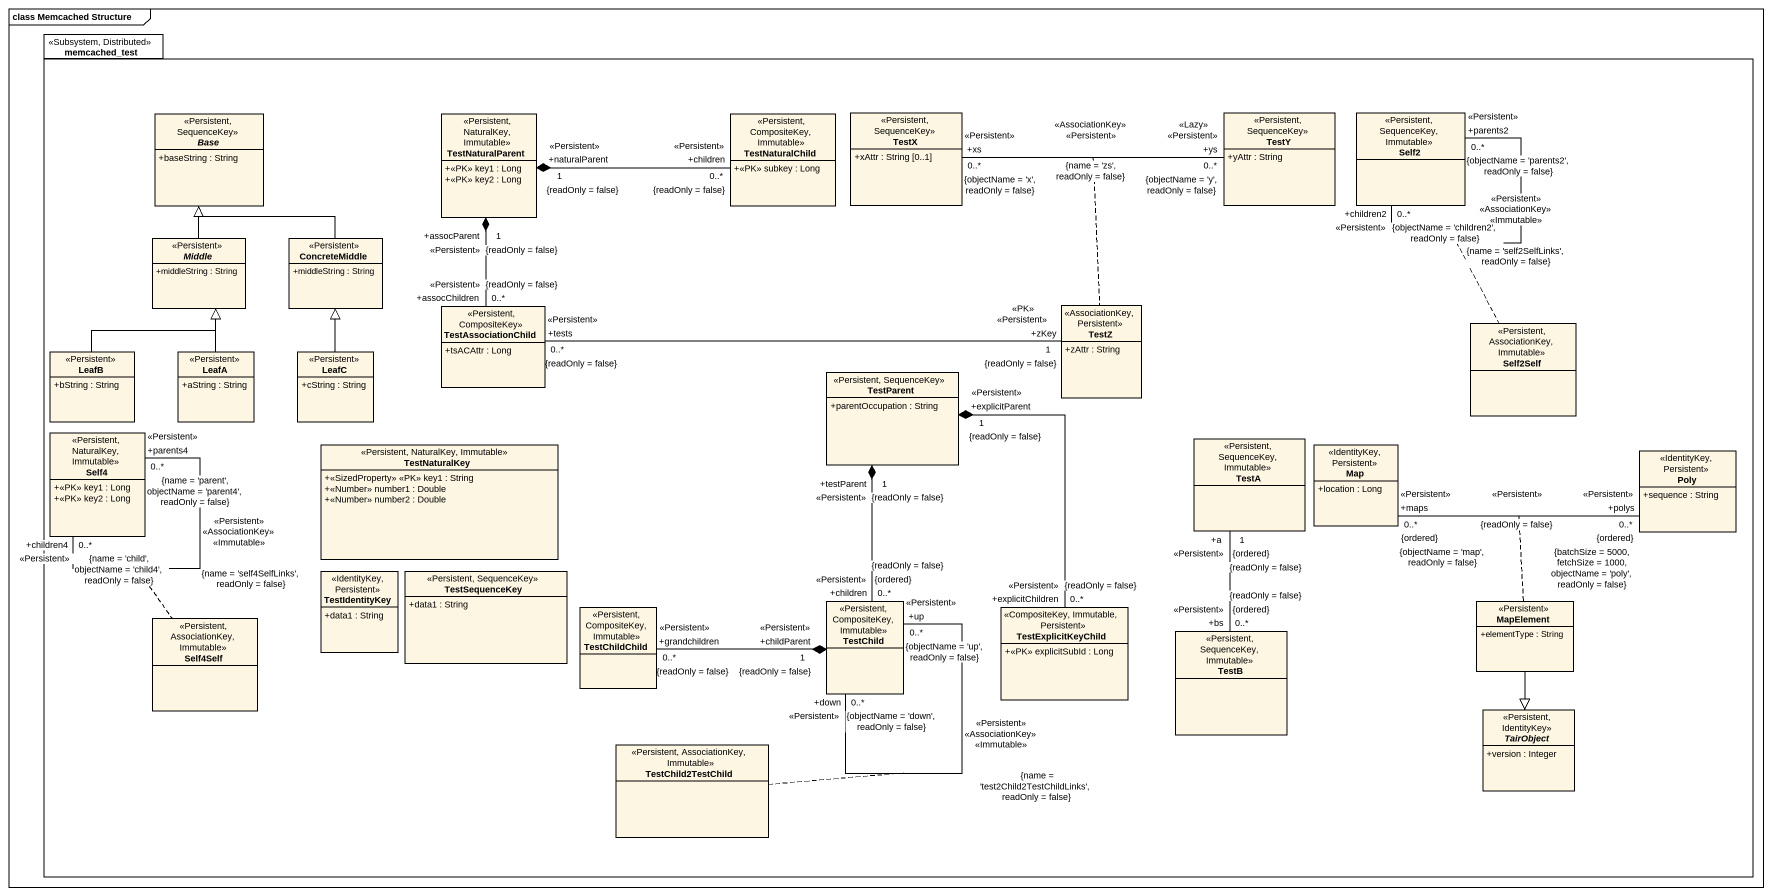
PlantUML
@startuml
mainframe class Memcached Structure
hide circle
hide empty members
skinparam classAttributeIconSize 0
package memcached_test <<Subsystem, Distributed>> {
  abstract class Base <<Persistent, SequenceKey>> {
    +baseString : String
  }
  class TestNaturalParent <<Persistent, NaturalKey, Immutable>> {
    +<<PK>> key1 : Long
    +<<PK>> key2 : Long
  }
  class TestNaturalChild <<Persistent, CompositeKey, Immutable>> {
    +<<PK>> subkey : Long
  }
  class TestX <<Persistent, SequenceKey>> {
    +xAttr : String [0..1]
  }
  class TestY <<Persistent, SequenceKey>> {
    +yAttr : String
  }
  class Self2 <<Persistent, SequenceKey, Immutable>>
  abstract class Middle <<Persistent>> {
    +middleString : String
  }
  class ConcreteMiddle <<Persistent>> {
    +middleString : String
  }
  class TestAssociationChild <<Persistent, CompositeKey>> {
    +tsACAttr : Long
  }
  class TestZ <<AssociationKey, Persistent>> {
    +zAttr : String
  }
  class LeafB <<Persistent>> {
    +bString : String
  }
  class LeafA <<Persistent>> {
    +aString : String
  }
  class LeafC <<Persistent>> {
    +cString : String
  }
  class Self2Self <<Persistent, AssociationKey, Immutable>>
  class TestParent <<Persistent, SequenceKey>> {
    +parentOccupation : String
  }
  class Self4 <<Persistent, NaturalKey, Immutable>> {
    +<<PK>> key1 : Long
    +<<PK>> key2 : Long
  }
  class TestNaturalKey <<Persistent, NaturalKey, Immutable>> {
    +<<SizedProperty>> <<PK>> key1 : String
    +<<Number>> number1 : Double
    +<<Number>> number2 : Double
  }
  class TestA <<Persistent, SequenceKey, Immutable>>
  class "Map" as Map_ <<IdentityKey, Persistent>> {
    +location : Long
  }
  class Poly <<IdentityKey, Persistent>> {
    +sequence : String
  }
  class TestIdentityKey <<IdentityKey, Persistent>> {
    +data1 : String
  }
  class TestSequenceKey <<Persistent, SequenceKey>> {
    +data1 : String
  }
  class Self4Self <<Persistent, AssociationKey, Immutable>>
  class TestChildChild <<Persistent, CompositeKey, Immutable>>
  class TestChild <<Persistent, CompositeKey, Immutable>>
  class TestExplicitKeyChild <<CompositeKey, Immutable, Persistent>> {
    +<<PK>> explicitSubId : Long
  }
  class MapElement <<Persistent>> {
    +elementType : String
  }
  class TestB <<Persistent, SequenceKey, Immutable>>
  class TestChild2TestChild <<Persistent, AssociationKey, Immutable>>
  abstract class TairObject <<Persistent, IdentityKey>> {
    +version : Integer
  }
}
TestNaturalParent "+naturalParent\n<<Persistent>>\n1\n{readOnly = false}" *-right- "+children\n<<Persistent>>\n0..*\n{readOnly = false}" TestNaturalChild
TestNaturalParent "+assocParent\n<<Persistent>>\n1\n{readOnly = false}" *-- "+assocChildren\n<<Persistent>>\n0..*\n{readOnly = false}" TestAssociationChild
TestX "+xs\n<<Persistent>>\n0..*\n{objectName = 'x', readOnly = false}" -right- "+ys\n<<Lazy>> <<Persistent>>\n0..*\n{objectName = 'y', readOnly = false}" TestY : <<AssociationKey>> <<Persistent>>\n{name = 'zs', readOnly = false}
(TestX, TestY) .. TestZ
Self2 "+children2\n<<Persistent>>\n0..*\n{objectName = 'children2', readOnly = false}" -- "+parents2\n<<Persistent>>\n0..*\n{objectName = 'parents2', readOnly = false}" Self2 : <<Persistent>> <<AssociationKey>> <<Immutable>>\n{name = 'self2SelfLinks', readOnly = false}
(Self2, Self2) .. Self2Self
Middle -up-|> Base
ConcreteMiddle -up-|> Base
TestZ "+zKey\n<<PK>> <<Persistent>>\n1\n{readOnly = false}" -left- "+tests\n<<Persistent>>\n0..*\n{readOnly = false}" TestAssociationChild
LeafB -up-|> Middle
LeafA -up-|> Middle
LeafC -up-|> ConcreteMiddle
TestParent "+testParent\n<<Persistent>>\n1\n{readOnly = false}" *-- "+children\n<<Persistent>>\n0..*\n{readOnly = false}\n{ordered}" TestChild
TestParent "+explicitParent\n<<Persistent>>\n1\n{readOnly = false}" *-- "+explicitChildren\n<<Persistent>>\n0..*\n{readOnly = false}" TestExplicitKeyChild
Self4 "+children4\n<<Persistent>>\n0..*\n{name = 'child', objectName = 'child4', readOnly = false}" -- "+parents4\n<<Persistent>>\n0..*\n{name = 'parent', objectName = 'parent4', readOnly = false}" Self4 : <<Persistent>> <<AssociationKey>> <<Immutable>>\n{name = 'self4SelfLinks', readOnly = false}
(Self4, Self4) .. Self4Self
TestA "+a\n<<Persistent>>\n1\n{readOnly = false}\n{ordered}" -- "+bs\n<<Persistent>>\n0..*\n{readOnly = false}\n{ordered}" TestB
Poly "+polys\n<<Persistent>>\n0..*\n{batchSize = 5000, fetchSize = 1000, objectName = 'poly', readOnly = false}\n{ordered}" -left- "+maps\n<<Persistent>>\n0..*\n{objectName = 'map', readOnly = false}\n{ordered}" Map_ : <<Persistent>>\n{readOnly = false}
(Poly, Map_) .. MapElement
TestChild "+childParent\n<<Persistent>>\n1\n{readOnly = false}" *-left- "+grandchildren\n<<Persistent>>\n0..*\n{readOnly = false}" TestChildChild
TestChild "+down\n<<Persistent>>\n0..*\n{objectName = 'down', readOnly = false}" -- "+up\n<<Persistent>>\n0..*\n{objectName = 'up', readOnly = false}" TestChild : <<Persistent>> <<AssociationKey>> <<Immutable>>\n{name = 'test2Child2TestChildLinks', readOnly = false}
(TestChild, TestChild) .. TestChild2TestChild
MapElement --|> TairObject
@enduml
